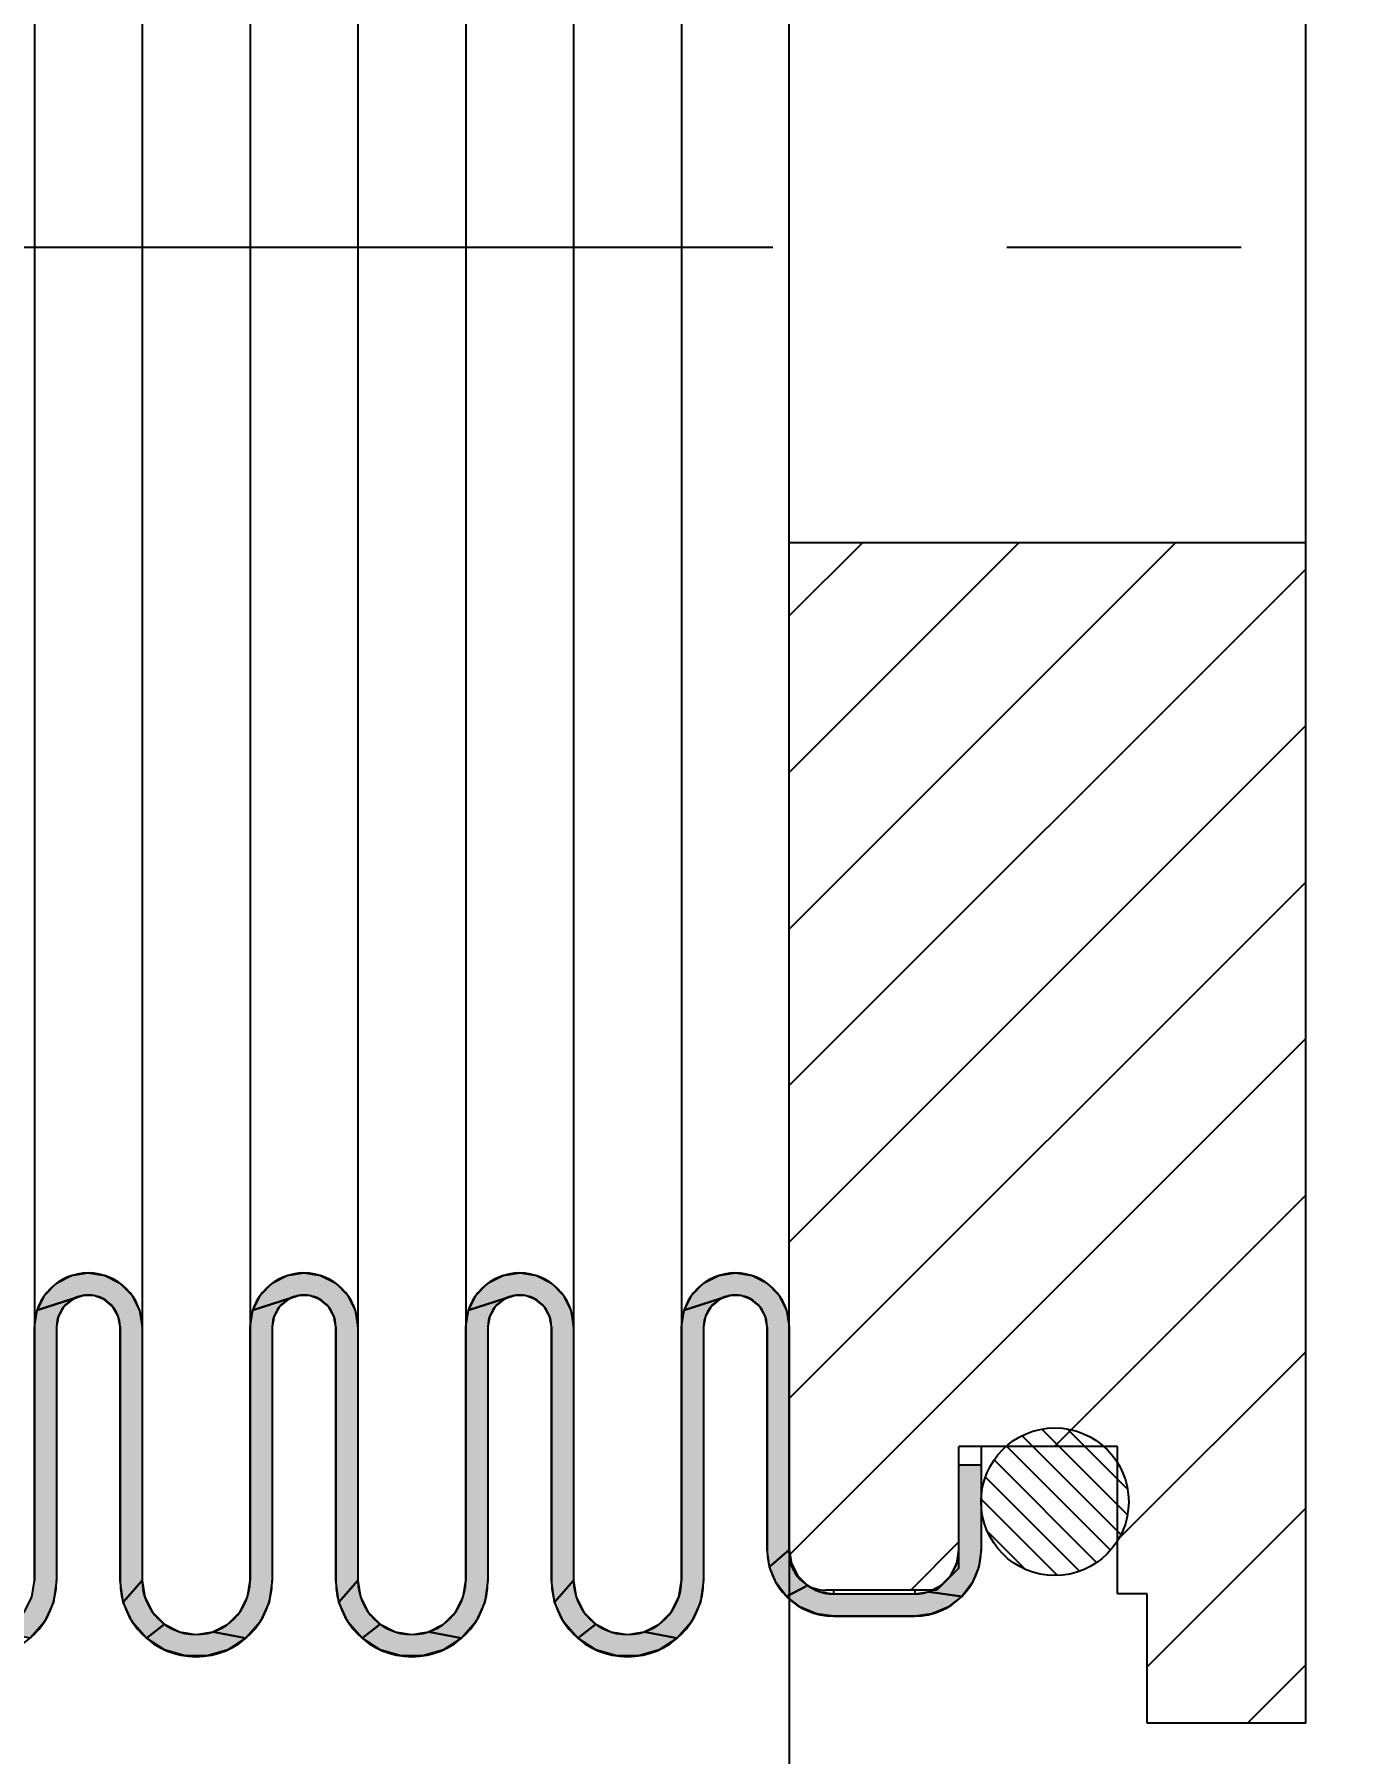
# Model space of a CAD drawing. Header units: millimetres. Extents: x -3183 to 3067, y 1033 to 2218.
# Drawn here: x 2778.86 to 2814.67, y 1729.63 to 1776.23 of the extents above; entities that cross this region are included whole.
import ezdxf

# ---------------------------------------------------------------- set-up
doc = ezdxf.new("R2010")
doc.units = ezdxf.units.MM
doc.linetypes.add('CENTER', pattern=[50.8, 31.75, -6.35, 6.35, -6.35])
doc.layers.add('BEMASSUNGEN', color=7, linetype='Continuous')
doc.layers.add('DEFAULT_1', color=7, linetype='CENTER')
doc.styles.get("Standard").update_dxf_attribs({"font": 'arial.ttf'})
doc.dimstyles.new('DIMSTYLE_1', dxfattribs={"dimtxt": 3.5, "dimasz": 3.5, "dimexe": 0.18, "dimexo": 0.0625, "dimgap": 0.09, "dimtad": 1, "dimdec": 3, "dimlfac": 0.5, "dimdsep": 46, "dimtxsty": 'Standard', "dimcen": 0.09, "dimadec": 0, "dimazin": 0, "dimtp": 0.3, "dimtm": 0.3, "dimtfac": 1, "dimtdec": 3, "dimtofl": 0, "dimtmove": 0, "dimatfit": 3, "dimfxl": 1, "dimtolj": 1, "dimarcsym": 0})
doc.dimstyles.new('DIMSTYLE_2', dxfattribs={"dimtxt": 3.5, "dimasz": 3.5, "dimexe": 0.18, "dimexo": 0.0625, "dimgap": 0.09, "dimtad": 1, "dimdec": 3, "dimlfac": 0.5, "dimdsep": 46, "dimtxsty": 'Standard', "dimcen": 0.09, "dimadec": 0, "dimazin": 0, "dimtp": 0.2, "dimtm": 0.2, "dimtfac": 1, "dimtdec": 3, "dimtofl": 0, "dimtmove": 0, "dimatfit": 3, "dimfxl": 1, "dimtolj": 1, "dimarcsym": 0})
doc.dimstyles.new('DIMSTYLE_3', dxfattribs={"dimtxt": 3.5, "dimasz": 3.5, "dimexe": 0.18, "dimexo": 0.0625, "dimgap": 0.09, "dimtad": 1, "dimlfac": 0.5, "dimdsep": 46, "dimtxsty": 'Standard', "dimcen": 0.09, "dimadec": 0, "dimazin": 0, "dimtol": 1, "dimtp": 0.1, "dimtfac": 0.6, "dimtofl": 0, "dimtmove": 0, "dimatfit": 3, "dimfxl": 1, "dimtolj": 1, "dimarcsym": 0})

# ---------------------------------------------------------------- blocks, each defined once
blk = doc.blocks.new('*U36')
at = {"color": 2, "linetype": 'Continuous', "extrusion": (0, 0, -1)}
for points in [[(-131.972, 180.432), (-134.014, 180.109), (-131.649, 180.109)], [(-132.38, 180.64), (-133.69, 180.432), (-131.972, 180.432)], [(-133.69, 180.432), (-134.014, 180.109), (-131.972, 180.432)], [(-132.831, 180.711), (-133.283, 180.64), (-132.38, 180.64)], [(-133.283, 180.64), (-133.69, 180.432), (-132.38, 180.64)], [(-131.649, 180.109), (-132.682, 180.098), (-131.441, 179.701)], [(-134.014, 180.109), (-132.682, 180.098), (-131.649, 180.109)], [(-134.014, 180.109), (-132.981, 180.098), (-132.682, 180.098)], [(-134.014, 180.109), (-134.221, 179.701), (-132.981, 180.098)], [(-132.981, 180.098), (-134.221, 179.701), (-133.262, 179.996)], [(-133.262, 179.996), (-134.221, 179.701), (-133.491, 179.804)], [(-133.491, 179.804), (-134.221, 179.701), (-133.641, 179.544)], [(-134.221, 179.701), (-134.293, 179.25), (-133.641, 179.544)], [(-133.641, 179.544), (-134.293, 179.25), (-133.693, 179.25)], [(-133.693, 179.25), (-134.293, 172.373), (-133.693, 172.373)], [(-134.293, 179.25), (-134.293, 172.373), (-133.693, 179.25)], [(-134.293, 172.373), (-133.776, 171.792), (-133.693, 172.373)]]:
    blk.add_solid(points, dxfattribs=at)
blk = doc.blocks.new('*U37')
at = {"color": 2, "linetype": 'Continuous', "extrusion": (0, 0, -1)}
for points in [[(-137.818, 180.432), (-139.86, 180.109), (-137.495, 180.109)], [(-138.226, 180.64), (-139.537, 180.432), (-137.818, 180.432)], [(-139.537, 180.432), (-139.86, 180.109), (-137.818, 180.432)], [(-138.677, 180.711), (-139.129, 180.64), (-138.226, 180.64)], [(-139.129, 180.64), (-139.537, 180.432), (-138.226, 180.64)], [(-137.495, 180.109), (-138.528, 180.098), (-137.287, 179.701)], [(-139.86, 180.109), (-138.528, 180.098), (-137.495, 180.109)], [(-139.86, 180.109), (-138.827, 180.098), (-138.528, 180.098)], [(-139.86, 180.109), (-140.067, 179.701), (-138.827, 180.098)], [(-138.827, 180.098), (-140.067, 179.701), (-139.108, 179.996)], [(-139.108, 179.996), (-140.067, 179.701), (-139.337, 179.804)], [(-139.337, 179.804), (-140.067, 179.701), (-139.487, 179.544)], [(-140.067, 179.701), (-140.139, 179.25), (-139.487, 179.544)], [(-139.487, 179.544), (-140.139, 179.25), (-139.539, 179.25)], [(-139.539, 179.25), (-140.139, 172.373), (-139.539, 172.373)], [(-140.139, 179.25), (-140.139, 172.373), (-139.539, 179.25)], [(-140.139, 172.373), (-139.623, 171.792), (-139.539, 172.373)]]:
    blk.add_solid(points, dxfattribs=at)
blk = doc.blocks.new('*U38')
at = {"color": 2, "linetype": 'Continuous', "extrusion": (0, 0, -1)}
for points in [[(-143.665, 180.432), (-145.706, 180.109), (-143.341, 180.109)], [(-144.072, 180.64), (-145.383, 180.432), (-143.665, 180.432)], [(-145.383, 180.432), (-145.706, 180.109), (-143.665, 180.432)], [(-144.524, 180.711), (-144.975, 180.64), (-144.072, 180.64)], [(-144.975, 180.64), (-145.383, 180.432), (-144.072, 180.64)], [(-143.341, 180.109), (-144.374, 180.098), (-143.134, 179.701)], [(-145.706, 180.109), (-144.374, 180.098), (-143.341, 180.109)], [(-145.706, 180.109), (-144.673, 180.098), (-144.374, 180.098)], [(-145.706, 180.109), (-145.914, 179.701), (-144.673, 180.098)], [(-144.673, 180.098), (-145.914, 179.701), (-144.954, 179.996)], [(-144.954, 179.996), (-145.914, 179.701), (-145.184, 179.804)], [(-145.184, 179.804), (-145.914, 179.701), (-145.333, 179.544)], [(-145.914, 179.701), (-145.985, 179.25), (-145.333, 179.544)], [(-145.333, 179.544), (-145.985, 179.25), (-145.385, 179.25)], [(-145.385, 179.25), (-145.985, 172.373), (-145.385, 172.373)], [(-145.985, 179.25), (-145.985, 172.373), (-145.385, 179.25)], [(-145.985, 172.373), (-145.469, 171.792), (-145.385, 172.373)]]:
    blk.add_solid(points, dxfattribs=at)
blk = doc.blocks.new('*U39')
at = {"color": 2, "linetype": 'Continuous', "extrusion": (0, 0, -1)}
for points in [[(-149.511, 180.432), (-151.552, 180.109), (-149.187, 180.109)], [(-149.918, 180.64), (-151.229, 180.432), (-149.511, 180.432)], [(-151.229, 180.432), (-151.552, 180.109), (-149.511, 180.432)], [(-150.37, 180.711), (-150.821, 180.64), (-149.918, 180.64)], [(-150.821, 180.64), (-151.229, 180.432), (-149.918, 180.64)], [(-149.187, 180.109), (-150.22, 180.098), (-148.98, 179.701)], [(-151.552, 180.109), (-150.22, 180.098), (-149.187, 180.109)], [(-151.552, 180.109), (-150.519, 180.098), (-150.22, 180.098)], [(-151.552, 180.109), (-151.76, 179.701), (-150.519, 180.098)], [(-150.519, 180.098), (-151.76, 179.701), (-150.801, 179.996)], [(-150.801, 179.996), (-151.76, 179.701), (-151.03, 179.804)], [(-151.03, 179.804), (-151.76, 179.701), (-151.179, 179.544)], [(-151.76, 179.701), (-151.831, 179.25), (-151.179, 179.544)], [(-151.179, 179.544), (-151.831, 179.25), (-151.231, 179.25)], [(-151.231, 179.25), (-151.831, 173.211), (-151.231, 173.211)], [(-151.831, 179.25), (-151.831, 173.211), (-151.231, 179.25)], [(-151.831, 173.211), (-151.293, 172.745), (-151.231, 173.211)]]:
    blk.add_solid(points, dxfattribs=at)
blk = doc.blocks.new('*U43')
at = {"color": 2, "linetype": 'Continuous', "extrusion": (0, 0, -1)}
for points in [[(-132.682, 180.098), (-132.401, 179.996), (-131.441, 179.701)], [(-132.401, 179.996), (-132.171, 179.804), (-131.441, 179.701)], [(-131.441, 179.701), (-132.022, 179.544), (-131.37, 179.25)], [(-132.022, 179.544), (-131.97, 179.25), (-131.37, 179.25)], [(-132.171, 179.804), (-132.022, 179.544), (-131.441, 179.701)], [(-131.37, 179.25), (-131.97, 172.373), (-131.37, 172.373)], [(-131.97, 179.25), (-131.97, 172.373), (-131.37, 179.25)], [(-131.37, 172.373), (-131.886, 171.792), (-131.298, 171.921)], [(-131.97, 172.373), (-131.886, 171.792), (-131.37, 172.373)], [(-131.091, 171.514), (-131.643, 171.258), (-130.767, 171.19)], [(-131.298, 171.921), (-131.886, 171.792), (-131.091, 171.514)], [(-131.886, 171.792), (-131.643, 171.258), (-131.091, 171.514)], [(-130.767, 171.19), (-131.258, 170.815), (-130.36, 170.983)], [(-131.643, 171.258), (-131.258, 170.815), (-130.767, 171.19)]]:
    blk.add_solid(points, dxfattribs=at)
blk = doc.blocks.new('*U44')
at = {"color": 2, "linetype": 'Continuous', "extrusion": (0, 0, -1)}
for points in [[(-138.528, 180.098), (-138.247, 179.996), (-137.287, 179.701)], [(-138.247, 179.996), (-138.018, 179.804), (-137.287, 179.701)], [(-137.287, 179.701), (-137.868, 179.544), (-137.216, 179.25)], [(-137.868, 179.544), (-137.816, 179.25), (-137.216, 179.25)], [(-138.018, 179.804), (-137.868, 179.544), (-137.287, 179.701)], [(-137.216, 179.25), (-137.816, 172.373), (-137.216, 172.373)], [(-137.816, 179.25), (-137.816, 172.373), (-137.216, 179.25)], [(-137.216, 172.373), (-137.732, 171.792), (-137.144, 171.921)], [(-137.816, 172.373), (-137.732, 171.792), (-137.216, 172.373)], [(-136.937, 171.514), (-137.489, 171.258), (-136.613, 171.19)], [(-137.144, 171.921), (-137.732, 171.792), (-136.937, 171.514)], [(-137.732, 171.792), (-137.489, 171.258), (-136.937, 171.514)], [(-136.613, 171.19), (-137.104, 170.815), (-136.206, 170.983)], [(-137.489, 171.258), (-137.104, 170.815), (-136.613, 171.19)]]:
    blk.add_solid(points, dxfattribs=at)
blk = doc.blocks.new('*U45')
at = {"color": 2, "linetype": 'Continuous', "extrusion": (0, 0, -1)}
for points in [[(-144.374, 180.098), (-144.093, 179.996), (-143.134, 179.701)], [(-144.093, 179.996), (-143.864, 179.804), (-143.134, 179.701)], [(-143.134, 179.701), (-143.714, 179.544), (-143.062, 179.25)], [(-143.714, 179.544), (-143.662, 179.25), (-143.062, 179.25)], [(-143.864, 179.804), (-143.714, 179.544), (-143.134, 179.701)], [(-143.062, 179.25), (-143.662, 172.373), (-143.062, 172.373)], [(-143.662, 179.25), (-143.662, 172.373), (-143.062, 179.25)], [(-143.062, 172.373), (-143.579, 171.792), (-142.991, 171.921)], [(-143.662, 172.373), (-143.579, 171.792), (-143.062, 172.373)], [(-142.783, 171.514), (-143.335, 171.258), (-142.46, 171.19)], [(-142.991, 171.921), (-143.579, 171.792), (-142.783, 171.514)], [(-143.579, 171.792), (-143.335, 171.258), (-142.783, 171.514)], [(-142.46, 171.19), (-142.951, 170.815), (-142.052, 170.983)], [(-143.335, 171.258), (-142.951, 170.815), (-142.46, 171.19)]]:
    blk.add_solid(points, dxfattribs=at)
blk = doc.blocks.new('*U46')
at = {"color": 2, "linetype": 'Continuous', "extrusion": (0, 0, -1)}
for points in [[(-150.22, 180.098), (-149.939, 179.996), (-148.98, 179.701)], [(-149.939, 179.996), (-149.71, 179.804), (-148.98, 179.701)], [(-148.98, 179.701), (-149.56, 179.544), (-148.908, 179.25)], [(-149.56, 179.544), (-149.508, 179.25), (-148.908, 179.25)], [(-149.71, 179.804), (-149.56, 179.544), (-148.98, 179.701)], [(-148.908, 179.25), (-149.508, 172.373), (-148.908, 172.373)], [(-149.508, 179.25), (-149.508, 172.373), (-148.908, 179.25)], [(-148.908, 172.373), (-149.425, 171.792), (-148.837, 171.921)], [(-149.508, 172.373), (-149.425, 171.792), (-148.908, 172.373)], [(-148.629, 171.514), (-149.181, 171.258), (-148.306, 171.19)], [(-148.837, 171.921), (-149.425, 171.792), (-148.629, 171.514)], [(-149.425, 171.792), (-149.181, 171.258), (-148.629, 171.514)], [(-148.306, 171.19), (-148.797, 170.815), (-147.898, 170.983)], [(-149.181, 171.258), (-148.797, 170.815), (-148.306, 171.19)]]:
    blk.add_solid(points, dxfattribs=at)
blk = doc.blocks.new('*U48')
at = {"color": 2, "linetype": 'Continuous', "extrusion": (0, 0, -1)}
for points in [[(-157.031, 173.211), (-156.431, 175.511), (-157.031, 175.511)], [(-156.431, 175.511), (-157.031, 173.211), (-156.431, 173.211)], [(-156.431, 173.211), (-156.97, 172.745), (-156.373, 172.84)], [(-157.031, 173.211), (-156.97, 172.745), (-156.431, 173.211)], [(-156.202, 172.506), (-156.79, 172.311), (-155.937, 172.24)], [(-156.373, 172.84), (-156.97, 172.745), (-156.202, 172.506)], [(-156.97, 172.745), (-156.79, 172.311), (-156.202, 172.506)], [(-155.937, 172.24), (-156.504, 171.939), (-155.602, 172.07)], [(-156.79, 172.311), (-156.504, 171.939), (-155.937, 172.24)]]:
    blk.add_solid(points, dxfattribs=at)
blk = doc.blocks.new('*U50')
at = {"color": 2, "linetype": 'Continuous', "extrusion": (0, 0, -1)}
for points in [[(-151.831, 173.211), (-151.89, 172.84), (-151.293, 172.745)], [(-151.89, 172.84), (-152.061, 172.506), (-151.293, 172.745)], [(-151.293, 172.745), (-152.061, 172.506), (-151.472, 172.311)], [(-152.061, 172.506), (-152.326, 172.24), (-151.472, 172.311)], [(-151.472, 172.311), (-152.326, 172.24), (-151.759, 171.939)]]:
    blk.add_solid(points, dxfattribs=at)
blk = doc.blocks.new('*U52')
at = {"color": 2, "linetype": 'Continuous', "extrusion": (0, 0, -1)}
for points in [[(-152.326, 172.24), (-152.661, 172.07), (-151.759, 171.939)], [(-152.661, 172.07), (-153.031, 172.011), (-151.759, 171.939)], [(-155.231, 172.011), (-156.504, 171.939), (-151.759, 171.939)], [(-151.759, 171.939), (-153.031, 172.011), (-155.231, 172.011)], [(-155.602, 172.07), (-156.504, 171.939), (-155.231, 172.011)], [(-151.759, 171.939), (-156.131, 171.652), (-152.131, 171.652)], [(-156.504, 171.939), (-156.131, 171.652), (-151.759, 171.939)], [(-152.131, 171.652), (-155.697, 171.473), (-152.565, 171.473)], [(-156.131, 171.652), (-155.697, 171.473), (-152.131, 171.652)], [(-152.565, 171.473), (-155.231, 171.411), (-153.031, 171.411)], [(-155.697, 171.473), (-155.231, 171.411), (-152.565, 171.473)]]:
    blk.add_solid(points, dxfattribs=at)
blk = doc.blocks.new('*U56')
at = {"color": 2, "linetype": 'Continuous', "extrusion": (0, 0, -1)}
for points in [[(-134.293, 172.373), (-134.364, 171.921), (-133.776, 171.792)], [(-134.364, 171.921), (-134.572, 171.514), (-133.776, 171.792)], [(-133.776, 171.792), (-134.572, 171.514), (-134.02, 171.258)], [(-134.572, 171.514), (-134.895, 171.19), (-134.02, 171.258)], [(-134.02, 171.258), (-134.895, 171.19), (-134.404, 170.815)]]:
    blk.add_solid(points, dxfattribs=at)
blk = doc.blocks.new('*U57')
at = {"color": 2, "linetype": 'Continuous', "extrusion": (0, 0, -1)}
for points in [[(-140.139, 172.373), (-140.211, 171.921), (-139.623, 171.792)], [(-140.211, 171.921), (-140.418, 171.514), (-139.623, 171.792)], [(-139.623, 171.792), (-140.418, 171.514), (-139.866, 171.258)], [(-140.418, 171.514), (-140.741, 171.19), (-139.866, 171.258)], [(-139.866, 171.258), (-140.741, 171.19), (-140.251, 170.815)]]:
    blk.add_solid(points, dxfattribs=at)
blk = doc.blocks.new('*U58')
at = {"color": 2, "linetype": 'Continuous', "extrusion": (0, 0, -1)}
for points in [[(-145.985, 172.373), (-146.057, 171.921), (-145.469, 171.792)], [(-146.057, 171.921), (-146.264, 171.514), (-145.469, 171.792)], [(-145.469, 171.792), (-146.264, 171.514), (-145.712, 171.258)], [(-146.264, 171.514), (-146.588, 171.19), (-145.712, 171.258)], [(-145.712, 171.258), (-146.588, 171.19), (-146.097, 170.815)]]:
    blk.add_solid(points, dxfattribs=at)
blk = doc.blocks.new('*U62')
at = {"color": 2, "linetype": 'Continuous', "extrusion": (0, 0, -1)}
for points in [[(-134.895, 171.19), (-135.303, 170.983), (-134.404, 170.815)], [(-135.303, 170.983), (-135.754, 170.911), (-134.404, 170.815)], [(-135.754, 170.911), (-137.104, 170.815), (-134.404, 170.815)], [(-134.404, 170.815), (-136.611, 170.498), (-134.898, 170.498)], [(-137.104, 170.815), (-136.611, 170.498), (-134.404, 170.815)], [(-136.206, 170.983), (-137.104, 170.815), (-135.754, 170.911)], [(-134.898, 170.498), (-136.048, 170.332), (-135.461, 170.332)], [(-136.611, 170.498), (-136.048, 170.332), (-134.898, 170.498)]]:
    blk.add_solid(points, dxfattribs=at)
blk = doc.blocks.new('*U63')
at = {"color": 2, "linetype": 'Continuous', "extrusion": (0, 0, -1)}
for points in [[(-140.741, 171.19), (-141.149, 170.983), (-140.251, 170.815)], [(-141.149, 170.983), (-141.601, 170.911), (-140.251, 170.815)], [(-141.601, 170.911), (-142.951, 170.815), (-140.251, 170.815)], [(-140.251, 170.815), (-142.457, 170.498), (-140.744, 170.498)], [(-142.951, 170.815), (-142.457, 170.498), (-140.251, 170.815)], [(-142.052, 170.983), (-142.951, 170.815), (-141.601, 170.911)], [(-140.744, 170.498), (-141.894, 170.332), (-141.307, 170.332)], [(-142.457, 170.498), (-141.894, 170.332), (-140.744, 170.498)]]:
    blk.add_solid(points, dxfattribs=at)
blk = doc.blocks.new('*U64')
at = {"color": 2, "linetype": 'Continuous', "extrusion": (0, 0, -1)}
for points in [[(-146.588, 171.19), (-146.995, 170.983), (-146.097, 170.815)], [(-146.995, 170.983), (-147.447, 170.911), (-146.097, 170.815)], [(-147.447, 170.911), (-148.797, 170.815), (-146.097, 170.815)], [(-146.097, 170.815), (-148.303, 170.498), (-146.59, 170.498)], [(-148.797, 170.815), (-148.303, 170.498), (-146.097, 170.815)], [(-147.898, 170.983), (-148.797, 170.815), (-147.447, 170.911)], [(-146.59, 170.498), (-147.74, 170.332), (-147.153, 170.332)], [(-148.303, 170.498), (-147.74, 170.332), (-146.59, 170.498)]]:
    blk.add_solid(points, dxfattribs=at)
blk = doc.blocks.new('*D128')
at = {"layer": 'BEMASSUNGEN', "color": 0, "linetype": 'Continuous', "lineweight": -2, "transparency": 16777216}
for p, q in [((2718.319, 1731.429), (2718.319, 1693.915)), ((2842.319, 1731.396), (2842.319, 1693.915)), ((2838.819, 1694.095), (2721.819, 1694.095))]:
    blk.add_line(p, q, dxfattribs=at)
at = {"layer": 'BEMASSUNGEN', "color": 0, "linetype": 'Continuous', "transparency": 16777216}
for points in [[(2721.819, 1694.678), (2721.819, 1693.512), (2718.319, 1694.095)], [(2838.819, 1694.678), (2838.819, 1693.512), (2842.319, 1694.095)]]:
    blk.add_solid(points, dxfattribs=at)
at = {"layer": 'Defpoints', "color": 0, "linetype": 'Continuous', "transparency": 16777216}
for p in [(2718.319, 1731.492), (2842.319, 1731.459), (2718.319, 1694.095)]:
    blk.add_point(p, dxfattribs=at)
at = {"layer": 'BEMASSUNGEN', "color": 0, "linetype": 'Continuous', "transparency": 16777216, "insert": (2781.641, 1695.972), "char_height": 3.5, "attachment_point": 5}
blk.add_mtext('\\A1;62', dxfattribs=at)
blk = doc.blocks.new('*D129')
at = {"layer": 'BEMASSUNGEN', "color": 0, "linetype": 'Continuous', "lineweight": -2, "transparency": 16777216}
for p, q in [((2761.319, 1750.396), (2761.319, 1708.375)), ((2799.319, 1734.996), (2799.319, 1708.375)), ((2795.819, 1708.555), (2764.819, 1708.555))]:
    blk.add_line(p, q, dxfattribs=at)
at = {"layer": 'BEMASSUNGEN', "color": 0, "linetype": 'Continuous', "transparency": 16777216}
for points in [[(2764.819, 1709.138), (2764.819, 1707.971), (2761.319, 1708.555)], [(2795.819, 1709.138), (2795.819, 1707.971), (2799.319, 1708.555)]]:
    blk.add_solid(points, dxfattribs=at)
at = {"layer": 'Defpoints', "color": 0, "linetype": 'Continuous', "transparency": 16777216}
for p in [(2761.319, 1750.459), (2799.319, 1735.059), (2761.319, 1708.555)]:
    blk.add_point(p, dxfattribs=at)
at = {"layer": 'BEMASSUNGEN', "color": 0, "linetype": 'Continuous', "transparency": 16777216, "insert": (2779.696, 1710.432), "char_height": 3.5, "attachment_point": 5}
blk.add_mtext('\\A1;19', dxfattribs=at)
blk = doc.blocks.new('*D138')
at = {"layer": 'BEMASSUNGEN', "color": 0, "linetype": 'Continuous', "lineweight": -2, "transparency": 16777216}
for p, q in [((2799.319, 1736.758), (2799.319, 1709.6)), ((2842.319, 1730.396), (2842.319, 1709.6)), ((2838.819, 1709.78), (2802.819, 1709.78))]:
    blk.add_line(p, q, dxfattribs=at)
at = {"layer": 'BEMASSUNGEN', "color": 0, "linetype": 'Continuous', "transparency": 16777216}
for points in [[(2802.819, 1710.363), (2802.819, 1709.196), (2799.319, 1709.78)], [(2838.819, 1710.363), (2838.819, 1709.196), (2842.319, 1709.78)]]:
    blk.add_solid(points, dxfattribs=at)
at = {"layer": 'Defpoints', "color": 0, "linetype": 'Continuous', "transparency": 16777216}
for p in [(2799.319, 1736.821), (2842.319, 1730.459), (2799.319, 1709.78)]:
    blk.add_point(p, dxfattribs=at)
at = {"layer": 'BEMASSUNGEN', "color": 0, "linetype": 'Continuous', "transparency": 16777216, "insert": (2819.943, 1712.394), "char_height": 3.5, "attachment_point": 5}
blk.add_mtext('\\A1;21.5{\\H2.1;\\S+0.1^  0;}', dxfattribs=at)

msp = doc.modelspace()

# ---------------------------------------------------------------- linework, layer by layer
at = {"color": 7, "linetype": 'Continuous'}
for p, q in [((2813.31929, 1730.45867), (2813.31929, 1810.45867)), ((2778.85776, 1806.59713), (2778.85776, 1734.32021)), ((2781.78083, 1806.59713), (2781.78083, 1734.32021)), ((2784.70391, 1806.59713), (2784.70391, 1734.32021)), ((2787.62699, 1806.59713), (2787.62699, 1734.32021)), ((2790.55006, 1806.59713), (2790.55006, 1734.32021)), ((2793.47314, 1806.59713), (2793.47314, 1734.32021)), ((2796.39622, 1806.59713), (2796.39622, 1734.32021)), ((2799.31929, 1735.05867), (2799.31929, 1805.85867)), ((2799.31929, 1762.45867), (2813.31929, 1762.45867)), ((2779.45776, 1741.19713), (2779.45776, 1734.32021)), ((2781.18083, 1741.19713), (2781.18083, 1734.32021)), ((2785.30391, 1741.19713), (2785.30391, 1734.32021)), ((2787.02699, 1741.19713), (2787.02699, 1734.32021)), ((2791.15006, 1741.19713), (2791.15006, 1734.32021)), ((2792.87314, 1741.19713), (2792.87314, 1734.32021)), ((2796.99622, 1741.19713), (2796.99622, 1734.32021)), ((2798.71929, 1741.19713), (2798.71929, 1735.15867)), ((2808.21929, 1737.95867), (2803.91929, 1737.95867)), ((2803.91929, 1734.65867), (2803.91929, 1737.95867)), ((2804.51929, 1737.95867), (2804.51929, 1735.15867)), ((2808.21929, 1733.95867), (2808.21929, 1737.95867)), ((2803.91929, 1737.45867), (2804.51929, 1737.45867)), ((2803.91929, 1734.65867), (2803.31929, 1734.05867)), ((2803.31929, 1734.05867), (2800.31929, 1734.05867)), ((2800.51929, 1734.05867), (2800.51929, 1733.95867)), ((2800.51929, 1733.95867), (2802.71929, 1733.95867)), ((2802.71929, 1734.05867), (2802.71929, 1733.95867)), ((2809.01929, 1733.95867), (2808.21929, 1733.95867)), ((2809.01929, 1730.45867), (2809.01929, 1733.95867)), ((2800.51929, 1733.35867), (2802.71929, 1733.35867)), ((2813.31929, 1730.45867), (2809.01929, 1730.45867))]:
    msp.add_line(p, q, dxfattribs=at)
at = {"color": 2, "linetype": 'Continuous'}
for p, q in [((2799.31929, 1760.46575), (2801.31222, 1762.45867)), ((2799.31929, 1756.2231), (2805.55486, 1762.45867)), ((2799.31929, 1751.98046), (2809.7975, 1762.45867)), ((2799.31929, 1747.73782), (2813.31929, 1761.73782)), ((2799.31929, 1743.49518), (2813.31929, 1757.49518)), ((2799.31929, 1739.25254), (2813.31929, 1753.25254)), ((2799.32596, 1735.01657), (2813.31929, 1749.0099)), ((2806.51071, 1737.95867), (2813.31929, 1744.76726)), ((2778.85776, 1741.19713), (2778.92929, 1741.64877)), ((2784.70391, 1741.19713), (2784.77544, 1741.64877)), ((2790.55006, 1741.19713), (2790.6216, 1741.64877)), ((2796.39622, 1741.19713), (2796.46775, 1741.64877)), ((2808.21929, 1735.42462), (2813.31929, 1740.52462)), ((2808.3001, 1735.57638), (2805.637, 1738.23948)), ((2808.47341, 1736.11017), (2806.17079, 1738.41279)), ((2808.47188, 1736.81881), (2806.87943, 1738.41126)), ((2808.01661, 1735.15276), (2805.21338, 1737.95599)), ((2807.64171, 1734.82056), (2804.88118, 1737.58109)), ((2807.17228, 1734.58288), (2804.6435, 1737.11166)), ((2806.58123, 1734.46683), (2804.52745, 1736.5206)), ((2809.01929, 1731.98198), (2813.31929, 1736.28198)), ((2802.61071, 1734.05867), (2803.91929, 1735.36726)), ((2805.68152, 1734.65943), (2804.72005, 1735.6209)), ((2799.31929, 1735.15867), (2799.37803, 1734.78785)), ((2781.78083, 1734.32021), (2781.85237, 1733.86857)), ((2787.62699, 1734.32021), (2787.69852, 1733.86857)), ((2793.47314, 1734.32021), (2793.54467, 1733.86857)), ((2802.71929, 1733.95867), (2803.09011, 1734.0174)), ((2783.24237, 1732.85867), (2783.69401, 1732.93021)), ((2789.08852, 1732.85867), (2789.54016, 1732.93021)), ((2794.93468, 1732.85867), (2795.38632, 1732.93021)), ((2811.73863, 1730.45867), (2813.31929, 1732.03934))]:
    msp.add_line(p, q, dxfattribs=at)
for points in [[(2780.31929, 1742.65867), (2780.77093, 1742.58714), (2781.17836, 1742.37954), (2781.5017, 1742.0562), (2781.7093, 1741.64877), (2781.78083, 1741.19713), (2781.78083, 1734.32021), (2781.26434, 1733.73941), (2781.18083, 1734.32021), (2781.18083, 1741.19713), (2781.12888, 1741.4918), (2780.97927, 1741.75092), (2780.75006, 1741.94325), (2780.4689, 1742.04558), (2780.16969, 1742.04558), (2778.92929, 1741.64877), (2779.13688, 1742.0562), (2779.46022, 1742.37954), (2779.86765, 1742.58714), (2780.31929, 1742.65867)], [(2781.18083, 1741.19713), (2781.12888, 1741.4918), (2780.97927, 1741.75092), (2780.75006, 1741.94325), (2780.4689, 1742.04558), (2780.16969, 1742.04558), (2778.92929, 1741.64877), (2779.13688, 1742.0562), (2779.46022, 1742.37954), (2779.86765, 1742.58714), (2780.31929, 1742.65867)], [(2780.31929, 1742.65867), (2780.77093, 1742.58714), (2781.17836, 1742.37954), (2781.5017, 1742.0562), (2781.7093, 1741.64877), (2781.78083, 1741.19713)], [(2786.16545, 1742.65867), (2786.61709, 1742.58714), (2787.02452, 1742.37954), (2787.34786, 1742.0562), (2787.55545, 1741.64877), (2787.62699, 1741.19713), (2787.62699, 1734.32021), (2787.11049, 1733.73941), (2787.02699, 1734.32021), (2787.02699, 1741.19713), (2786.97503, 1741.4918), (2786.82542, 1741.75092), (2786.59622, 1741.94325), (2786.31505, 1742.04558), (2786.01584, 1742.04558), (2784.77544, 1741.64877), (2784.98304, 1742.0562), (2785.30638, 1742.37954), (2785.71381, 1742.58714), (2786.16545, 1742.65867)], [(2787.02699, 1741.19713), (2786.97503, 1741.4918), (2786.82542, 1741.75092), (2786.59622, 1741.94325), (2786.31505, 1742.04558), (2786.01584, 1742.04558), (2784.77544, 1741.64877), (2784.98304, 1742.0562), (2785.30638, 1742.37954), (2785.71381, 1742.58714), (2786.16545, 1742.65867)], [(2786.16545, 1742.65867), (2786.61709, 1742.58714), (2787.02452, 1742.37954), (2787.34786, 1742.0562), (2787.55545, 1741.64877), (2787.62699, 1741.19713)], [(2792.0116, 1742.65867), (2792.46324, 1742.58714), (2792.87067, 1742.37954), (2793.19401, 1742.0562), (2793.40161, 1741.64877), (2793.47314, 1741.19713), (2793.47314, 1734.32021), (2792.95665, 1733.73941), (2792.87314, 1734.32021), (2792.87314, 1741.19713), (2792.82118, 1741.4918), (2792.67158, 1741.75092), (2792.44237, 1741.94325), (2792.16121, 1742.04558), (2791.862, 1742.04558), (2790.6216, 1741.64877), (2790.82919, 1742.0562), (2791.15253, 1742.37954), (2791.55996, 1742.58714), (2792.0116, 1742.65867)], [(2792.87314, 1741.19713), (2792.82118, 1741.4918), (2792.67158, 1741.75092), (2792.44237, 1741.94325), (2792.16121, 1742.04558), (2791.862, 1742.04558), (2790.6216, 1741.64877), (2790.82919, 1742.0562), (2791.15253, 1742.37954), (2791.55996, 1742.58714), (2792.0116, 1742.65867)], [(2792.0116, 1742.65867), (2792.46324, 1742.58714), (2792.87067, 1742.37954), (2793.19401, 1742.0562), (2793.40161, 1741.64877), (2793.47314, 1741.19713)], [(2797.85776, 1742.65867), (2798.3094, 1742.58714), (2798.71683, 1742.37954), (2799.04016, 1742.0562), (2799.24776, 1741.64877), (2799.31929, 1741.19713), (2799.31929, 1735.15867), (2798.78063, 1734.6928), (2798.71929, 1735.15867), (2798.71929, 1741.19713), (2798.66734, 1741.4918), (2798.51773, 1741.75092), (2798.28852, 1741.94325), (2798.00736, 1742.04558), (2797.70815, 1742.04558), (2796.46775, 1741.64877), (2796.67535, 1742.0562), (2796.99868, 1742.37954), (2797.40612, 1742.58714), (2797.85776, 1742.65867)], [(2798.71929, 1741.19713), (2798.66734, 1741.4918), (2798.51773, 1741.75092), (2798.28852, 1741.94325), (2798.00736, 1742.04558), (2797.70815, 1742.04558), (2796.46775, 1741.64877), (2796.67535, 1742.0562), (2796.99868, 1742.37954), (2797.40612, 1742.58714), (2797.85776, 1742.65867)], [(2797.85776, 1742.65867), (2798.3094, 1742.58714), (2798.71683, 1742.37954), (2799.04016, 1742.0562), (2799.24776, 1741.64877), (2799.31929, 1741.19713)], [(2779.65932, 1741.75092), (2779.50971, 1741.4918), (2779.45776, 1741.19713), (2779.45776, 1734.32021), (2779.37425, 1733.73941), (2779.13049, 1733.20566), (2778.74624, 1732.7622), (2777.84786, 1732.93021), (2778.25529, 1733.1378), (2778.57863, 1733.46114), (2778.78622, 1733.86857), (2778.85776, 1734.32021), (2778.85776, 1741.19713), (2778.92929, 1741.64877), (2780.16969, 1742.04558), (2779.88852, 1741.94325), (2779.65932, 1741.75092)], [(2780.16969, 1742.04558), (2779.88852, 1741.94325), (2779.65932, 1741.75092)], [(2785.50547, 1741.75092), (2785.35587, 1741.4918), (2785.30391, 1741.19713), (2785.30391, 1734.32021), (2785.2204, 1733.73941), (2784.97665, 1733.20566), (2784.59239, 1732.7622), (2783.69401, 1732.93021), (2784.10144, 1733.1378), (2784.42478, 1733.46114), (2784.63238, 1733.86857), (2784.70391, 1734.32021), (2784.70391, 1741.19713), (2784.77544, 1741.64877), (2786.01584, 1742.04558), (2785.73468, 1741.94325), (2785.50547, 1741.75092)], [(2786.01584, 1742.04558), (2785.73468, 1741.94325), (2785.50547, 1741.75092)], [(2791.35162, 1741.75092), (2791.20202, 1741.4918), (2791.15006, 1741.19713), (2791.15006, 1734.32021), (2791.06656, 1733.73941), (2790.8228, 1733.20566), (2790.43855, 1732.7622), (2789.54016, 1732.93021), (2789.9476, 1733.1378), (2790.27093, 1733.46114), (2790.47853, 1733.86857), (2790.55006, 1734.32021), (2790.55006, 1741.19713), (2790.6216, 1741.64877), (2791.862, 1742.04558), (2791.58083, 1741.94325), (2791.35162, 1741.75092)], [(2791.862, 1742.04558), (2791.58083, 1741.94325), (2791.35162, 1741.75092)], [(2797.19778, 1741.75092), (2797.04817, 1741.4918), (2796.99622, 1741.19713), (2796.99622, 1734.32021), (2796.91271, 1733.73941), (2796.66895, 1733.20566), (2796.2847, 1732.7622), (2795.38632, 1732.93021), (2795.79375, 1733.1378), (2796.11709, 1733.46114), (2796.32468, 1733.86857), (2796.39622, 1734.32021), (2796.39622, 1741.19713), (2796.46775, 1741.64877), (2797.70815, 1742.04558), (2797.42699, 1741.94325), (2797.19778, 1741.75092)], [(2797.70815, 1742.04558), (2797.42699, 1741.94325), (2797.19778, 1741.75092)], [(2779.65932, 1741.75092), (2779.50971, 1741.4918), (2779.45776, 1741.19713)], [(2785.50547, 1741.75092), (2785.35587, 1741.4918), (2785.30391, 1741.19713)], [(2791.35162, 1741.75092), (2791.20202, 1741.4918), (2791.15006, 1741.19713)], [(2797.19778, 1741.75092), (2797.04817, 1741.4918), (2796.99622, 1741.19713)], [(2803.91929, 1735.15867), (2803.91929, 1737.45867), (2804.51929, 1737.45867), (2804.51929, 1735.15867), (2804.45796, 1734.6928), (2804.27814, 1734.25867), (2803.99209, 1733.88588), (2803.09011, 1734.0174), (2803.42464, 1734.18785), (2803.69011, 1734.45333), (2803.86056, 1734.78785), (2803.91929, 1735.15867)], [(2799.31929, 1735.15867), (2798.78063, 1734.6928), (2798.71929, 1735.15867)], [(2799.37803, 1734.78785), (2799.54847, 1734.45333), (2799.81395, 1734.18785), (2799.2465, 1733.88588), (2798.96045, 1734.25867), (2798.78063, 1734.6928), (2799.31929, 1735.15867), (2799.37803, 1734.78785)], [(2804.51929, 1735.15867), (2804.45796, 1734.6928), (2804.27814, 1734.25867), (2803.99209, 1733.88588), (2803.09011, 1734.0174), (2803.42464, 1734.18785), (2803.69011, 1734.45333), (2803.86056, 1734.78785), (2803.91929, 1735.15867)], [(2799.37803, 1734.78785), (2799.54847, 1734.45333), (2799.81395, 1734.18785), (2799.2465, 1733.88588), (2798.96045, 1734.25867), (2798.78063, 1734.6928)], [(2779.45776, 1734.32021), (2779.37425, 1733.73941), (2779.13049, 1733.20566), (2778.74624, 1732.7622), (2777.84786, 1732.93021), (2778.25529, 1733.1378), (2778.57863, 1733.46114), (2778.78622, 1733.86857), (2778.85776, 1734.32021)], [(2781.78083, 1734.32021), (2781.26434, 1733.73941), (2781.18083, 1734.32021)], [(2781.85237, 1733.86857), (2782.05996, 1733.46114), (2782.3833, 1733.1378), (2781.89235, 1732.7622), (2781.50809, 1733.20566), (2781.26434, 1733.73941), (2781.78083, 1734.32021), (2781.85237, 1733.86857)], [(2785.30391, 1734.32021), (2785.2204, 1733.73941), (2784.97665, 1733.20566), (2784.59239, 1732.7622), (2783.69401, 1732.93021), (2784.10144, 1733.1378), (2784.42478, 1733.46114), (2784.63238, 1733.86857), (2784.70391, 1734.32021)], [(2787.62699, 1734.32021), (2787.11049, 1733.73941), (2787.02699, 1734.32021)], [(2787.69852, 1733.86857), (2787.90612, 1733.46114), (2788.22945, 1733.1378), (2787.7385, 1732.7622), (2787.35425, 1733.20566), (2787.11049, 1733.73941), (2787.62699, 1734.32021), (2787.69852, 1733.86857)], [(2791.15006, 1734.32021), (2791.06656, 1733.73941), (2790.8228, 1733.20566), (2790.43855, 1732.7622), (2789.54016, 1732.93021), (2789.9476, 1733.1378), (2790.27093, 1733.46114), (2790.47853, 1733.86857), (2790.55006, 1734.32021)], [(2793.47314, 1734.32021), (2792.95665, 1733.73941), (2792.87314, 1734.32021)], [(2793.54467, 1733.86857), (2793.75227, 1733.46114), (2794.07561, 1733.1378), (2793.58466, 1732.7622), (2793.2004, 1733.20566), (2792.95665, 1733.73941), (2793.47314, 1734.32021), (2793.54467, 1733.86857)], [(2796.99622, 1734.32021), (2796.91271, 1733.73941), (2796.66895, 1733.20566), (2796.2847, 1732.7622), (2795.38632, 1732.93021), (2795.79375, 1733.1378), (2796.11709, 1733.46114), (2796.32468, 1733.86857), (2796.39622, 1734.32021)], [(2802.71929, 1733.95867), (2803.09011, 1734.0174), (2803.99209, 1733.88588), (2803.61929, 1733.59983), (2803.18517, 1733.42001), (2802.71929, 1733.35867), (2800.51929, 1733.35867), (2800.05342, 1733.42001), (2799.61929, 1733.59983), (2799.2465, 1733.88588), (2799.81395, 1734.18785), (2800.14847, 1734.0174), (2800.51929, 1733.95867), (2802.71929, 1733.95867)], [(2799.81395, 1734.18785), (2800.14847, 1734.0174), (2800.51929, 1733.95867)], [(2781.85237, 1733.86857), (2782.05996, 1733.46114), (2782.3833, 1733.1378), (2781.89235, 1732.7622), (2781.50809, 1733.20566), (2781.26434, 1733.73941)], [(2787.69852, 1733.86857), (2787.90612, 1733.46114), (2788.22945, 1733.1378), (2787.7385, 1732.7622), (2787.35425, 1733.20566), (2787.11049, 1733.73941)], [(2793.54467, 1733.86857), (2793.75227, 1733.46114), (2794.07561, 1733.1378), (2793.58466, 1732.7622), (2793.2004, 1733.20566), (2792.95665, 1733.73941)], [(2800.51929, 1733.35867), (2800.05342, 1733.42001), (2799.61929, 1733.59983), (2799.2465, 1733.88588)], [(2803.99209, 1733.88588), (2803.61929, 1733.59983), (2803.18517, 1733.42001), (2802.71929, 1733.35867)], [(2783.24237, 1732.85867), (2783.69401, 1732.93021), (2784.59239, 1732.7622), (2784.09876, 1732.44497), (2783.53576, 1732.27966), (2782.94898, 1732.27966), (2782.38598, 1732.44497), (2781.89235, 1732.7622), (2782.3833, 1733.1378), (2782.79073, 1732.93021), (2783.24237, 1732.85867)], [(2782.3833, 1733.1378), (2782.79073, 1732.93021), (2783.24237, 1732.85867)], [(2789.08852, 1732.85867), (2789.54016, 1732.93021), (2790.43855, 1732.7622), (2789.94492, 1732.44497), (2789.38191, 1732.27966), (2788.79514, 1732.27966), (2788.23213, 1732.44497), (2787.7385, 1732.7622), (2788.22945, 1733.1378), (2788.63688, 1732.93021), (2789.08852, 1732.85867)], [(2788.22945, 1733.1378), (2788.63688, 1732.93021), (2789.08852, 1732.85867)], [(2794.93468, 1732.85867), (2795.38632, 1732.93021), (2796.2847, 1732.7622), (2795.79107, 1732.44497), (2795.22807, 1732.27966), (2794.64129, 1732.27966), (2794.07828, 1732.44497), (2793.58466, 1732.7622), (2794.07561, 1733.1378), (2794.48304, 1732.93021), (2794.93468, 1732.85867)], [(2794.07561, 1733.1378), (2794.48304, 1732.93021), (2794.93468, 1732.85867)], [(2784.59239, 1732.7622), (2784.09876, 1732.44497), (2783.53576, 1732.27966), (2782.94898, 1732.27966), (2782.38598, 1732.44497), (2781.89235, 1732.7622)], [(2790.43855, 1732.7622), (2789.94492, 1732.44497), (2789.38191, 1732.27966), (2788.79514, 1732.27966), (2788.23213, 1732.44497), (2787.7385, 1732.7622)], [(2796.2847, 1732.7622), (2795.79107, 1732.44497), (2795.22807, 1732.27966), (2794.64129, 1732.27966), (2794.07828, 1732.44497), (2793.58466, 1732.7622)]]:
    msp.add_lwpolyline(points, dxfattribs=at)
at = {"color": 7, "linetype": 'Continuous'}
msp.add_circle((2806.51929, 1736.45867), 2, dxfattribs=at)
for centre, radius, start, end in [((2780.31929, 1741.19713), 1.46154, 0, 180), ((2786.16545, 1741.19713), 1.46154, 0, 180), ((2792.0116, 1741.19713), 1.46154, 0, 180), ((2797.85776, 1741.19713), 1.46154, 0, 180), ((2780.31929, 1741.19713), 0.86154, 0, 180), ((2786.16545, 1741.19713), 0.86154, 0, 180), ((2792.0116, 1741.19713), 0.86154, 0, 180), ((2797.85776, 1741.19713), 0.86154, 0, 180), ((2800.51929, 1735.15867), 1.8, 180, 270), ((2800.51929, 1735.15867), 1.2, 180, 270), ((2800.31929, 1735.05867), 1, 180, 270), ((2802.71929, 1735.15867), 1.2, 270, 0), ((2802.71929, 1735.15867), 1.8, 270, 0), ((2777.39622, 1734.32021), 2.06154, 180, 0), ((2783.24237, 1734.32021), 2.06154, 180, 0), ((2783.24237, 1734.32021), 1.46154, 180, 0), ((2789.08852, 1734.32021), 2.06154, 180, 0), ((2789.08852, 1734.32021), 1.46154, 180, 0), ((2794.93468, 1734.32021), 2.06154, 180, 0), ((2794.93468, 1734.32021), 1.46154, 180, 0)]:
    msp.add_arc(centre, radius, start, end, dxfattribs=at)
at = {"layer": 'DEFAULT_1', "color": 2, "linetype": 'CENTER'}
msp.add_line((2716.31929, 1770.45867), (2844.31929, 1770.45867), dxfattribs=at)

# ---------------------------------------------------------------- block references
at = {"color": 2, "linetype": 'Continuous'}
for name in ['*U36', '*U37', '*U38', '*U39', '*U43', '*U44', '*U45', '*U46', '*U48', '*U50', '*U56', '*U57', '*U58', '*U52', '*U62', '*U63', '*U64']:
    msp.add_blockref(name, (2647.48797, 1561.94738), dxfattribs=at)

# ---------------------------------------------------------------- dimensions: what is measured, and where the dimension line sits
at = {"layer": 'BEMASSUNGEN', "color": 2, "linetype": 'Continuous'}
for base, p1, p2, dimstyle, picture, middle in [((2761.31929, 1708.55459), (2799.31929, 1735.05867), (2761.31929, 1750.45867), 'DIMSTYLE_2', '*D129', (2779.69631, 1708.55459)), ((2799.31929, 1709.77959), (2842.31929, 1730.45867), (2799.31929, 1736.82071), 'DIMSTYLE_3', '*D138', (2819.943, 1709.77959)), ((2718.31929, 1694.09492), (2842.31929, 1731.45867), (2718.31929, 1731.49151), 'DIMSTYLE_1', '*D128', (2781.64083, 1694.09492))]:
    dim = msp.add_linear_dim(base=base, p1=p1, p2=p2, angle=180, dimstyle=dimstyle, dxfattribs=at)
    dim.commit()
    dim.dimension.update_dxf_attribs({"geometry": picture, "text_midpoint": middle, "dimtype": 160})

doc.saveas('drawing.dxf')
